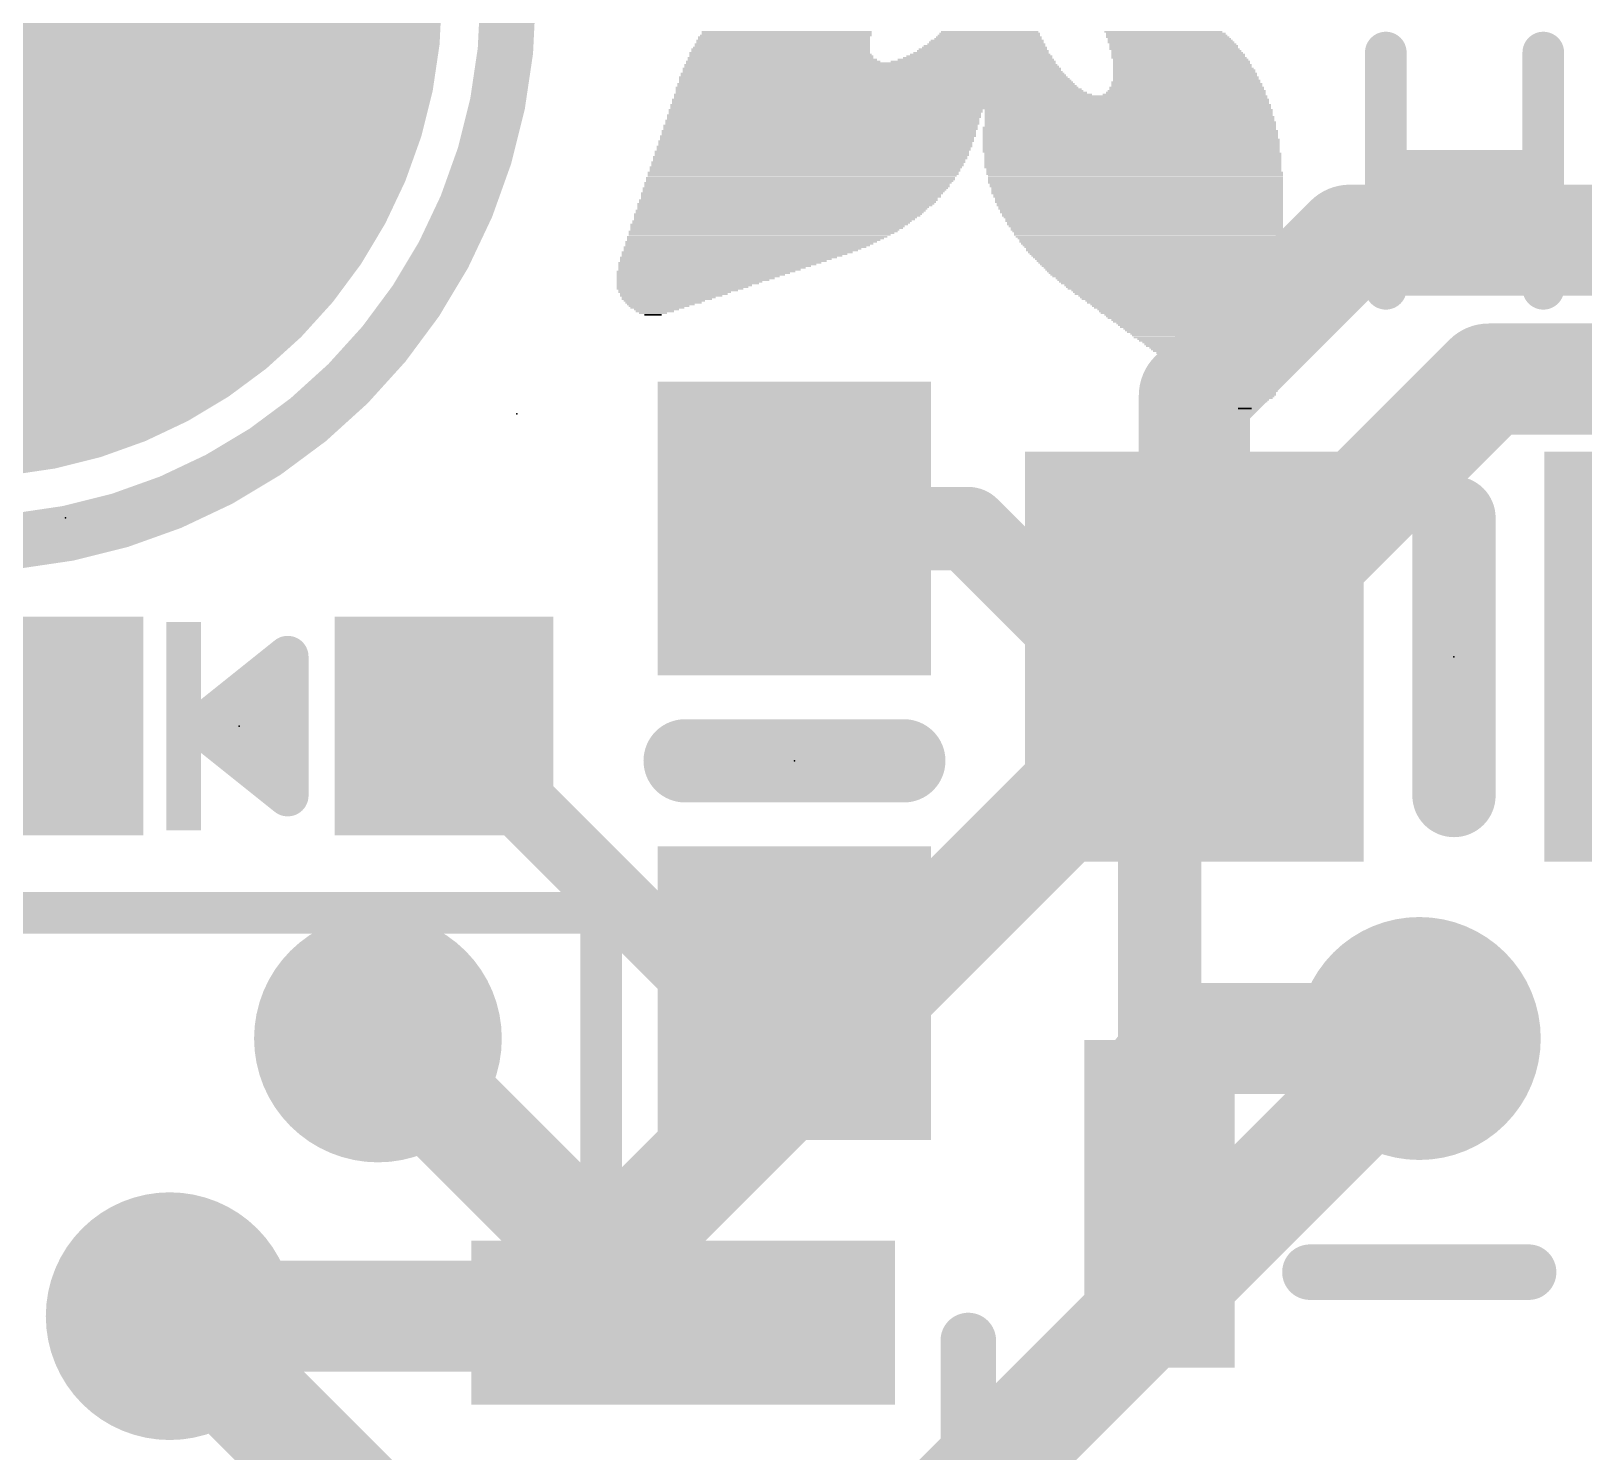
# Model space of a CAD drawing. Extents: x -0.1 to 25.5, y -0.1 to 17.9.
# Drawn here: x 2.79 to 8.48, y 9.92 to 15.12 of the extents above; entities that cross this region are included whole.
import ezdxf

# ---------------------------------------------------------------- set-up
doc = ezdxf.new("R2010")
doc.units = 0
for name, color, linetype in [('1', 12, 'CONTINUOUS'), ('16', 5, 'CONTINUOUS'), ('17', 110, 'CONTINUOUS'), ('18', 110, 'CONTINUOUS'), ('21', 40, 'CONTINUOUS'), ('23', 40, 'CONTINUOUS'), ('24', 6, 'CONTINUOUS'), ('31', 253, 'CONTINUOUS')]:
    doc.layers.add(name, color=color, linetype=linetype)

# ---------------------------------------------------------------- blocks, each defined once
blk = doc.blocks.new('RECT')
blk.add_solid([(-0.5, -0.5), (0.5, -0.5), (-0.5, 0.5), (0.5, 0.5)])
blk = doc.blocks.new('ROUNDP')
at = {"const_width": 0.5}
blk.add_lwpolyline([(0, -0.25, 1), (0, 0.25, 1), (0, -0.25)], format="xyb", dxfattribs=at)
blk = doc.blocks.new('ROUNDV')
at = {"const_width": 0.5}
blk.add_lwpolyline([(0, -0.25, 1), (0, 0.25, 1), (0, -0.25)], format="xyb", dxfattribs=at)

msp = doc.modelspace()

# ---------------------------------------------------------------- linework, layer by layer
at = {"layer": '1'}
for points, const_width in [([(7.051, 13.782), (7.62, 14.351)], 0.4064), ([(7.62, 14.351), (15.113, 14.351)], 0.4064), ([(7.051, 12.827), (7.051, 13.782)], 0.4064), ([(5.588, 13.296), (6.223, 13.296)], 0.3048), ([(6.692, 12.827), (6.223, 13.296)], 0.3048), ([(6.692, 12.827), (7.051, 12.827)], 0.3048), ([(7.051, 12.827), (6.924, 12.7)], 0.3048), ([(6.924, 12.7), (6.924, 11.303)], 0.3048), ([(4.306, 12.573), (5.283, 11.596)], 0.254), ([(5.283, 11.596), (5.588, 11.596)], 0.254), ([(5.104, 10.39), (4.064, 11.43)], 0.4064), ([(7.051, 11.43), (6.924, 11.303)], 0.4064), ([(7.874, 11.43), (7.051, 11.43)], 0.4064), ([(6.924, 11.303), (6.924, 10.8251)], 0.3048), ([(4.326, 9.39), (3.302, 10.414)], 0.4064), ([(5.181, 10.39), (5.104, 10.39)], 0.4064)]:
    msp.add_lwpolyline(points, dxfattribs=dict(at, const_width=const_width))
for points, const_width in [([(7.62, 14.4526, 1), (7.62, 14.2494)], 0.2032), ([(7.6918, 14.2792, 1), (7.5482, 14.4228)], 0.2032), ([(7.1526, 13.782, 1), (6.9494, 13.782)], 0.2032), ([(6.9792, 13.8538, 1), (7.1228, 13.7102)], 0.2032), ([(5.588, 13.3722, 1), (5.588, 13.2198)], 0.1524), ([(6.2769, 13.3499, 1), (6.1691, 13.2421)], 0.1524), ([(6.223, 13.2198, 1), (6.223, 13.3722)], 0.1524), ([(6.692, 12.9032, 1), (6.692, 12.7508)], 0.1524), ([(6.6381, 12.7731, 1), (6.7459, 12.8809)], 0.1524), ([(7.1049, 12.7731, 1), (6.9971, 12.8809)], 0.1524), ([(7.051, 12.7508, 1), (7.051, 12.9032)], 0.1524), ([(6.9494, 12.827, 1), (7.1526, 12.827)], 0.2032), ([(7.0002, 12.7, 1), (6.8478, 12.7)], 0.1524), ([(6.8701, 12.7539, 1), (6.9779, 12.6461)], 0.1524), ([(4.3509, 12.6179, 1), (4.2611, 12.5281)], 0.127), ([(5.283, 11.6595, 1), (5.283, 11.5325)], 0.127), ([(5.2381, 11.5511, 1), (5.3279, 11.6409)], 0.127), ([(5.588, 11.5325, 1), (5.588, 11.6595)], 0.127), ([(4.1358, 11.5018, 1), (3.9922, 11.3582)], 0.2032), ([(7.051, 11.5316, 1), (7.051, 11.3284)], 0.2032), ([(7.1228, 11.3582, 1), (6.9792, 11.5018)], 0.2032), ([(7.874, 11.3284, 1), (7.874, 11.5316)], 0.2032), ([(6.8522, 11.3748, 1), (6.9958, 11.2312)], 0.2032), ([(7.0002, 11.303, 1), (6.8478, 11.303)], 0.1524), ([(6.8478, 11.303, 1), (7.0002, 11.303)], 0.1524), ([(6.8478, 10.8251, 1), (7.0002, 10.8251)], 0.1524), ([(3.3738, 10.4858, 1), (3.2302, 10.3422)], 0.2032), ([(5.104, 10.4916, 1), (5.104, 10.2884)], 0.2032), ([(5.181, 10.2884, 1), (5.181, 10.4916)], 0.2032), ([(5.0322, 10.3182, 1), (5.1758, 10.4618)], 0.2032)]:
    msp.add_lwpolyline(points, format="xyb", dxfattribs=dict(at, const_width=const_width))
at = {"layer": '16', "const_width": 0.4064}
for points in [[(8.128, 13.843), (4.699, 10.414)], [(19.685, 13.843), (8.128, 13.843)], [(5.715, 9.271), (7.874, 11.43)], [(3.302, 10.414), (4.699, 10.414)]]:
    msp.add_lwpolyline(points, dxfattribs=at)
at = {"layer": '16', "const_width": 0.2032}
for points in [[(8.128, 13.9446, 1), (8.128, 13.7414)], [(8.1998, 13.7712, 1), (8.0562, 13.9148)], [(7.9458, 11.3582, 1), (7.8022, 11.5018)], [(3.302, 10.5156, 1), (3.302, 10.3124)], [(4.6272, 10.4858, 1), (4.7708, 10.3422)], [(4.699, 10.3124, 1), (4.699, 10.5156)]]:
    msp.add_lwpolyline(points, format="xyb", dxfattribs=at)
at = {"layer": '21'}
for points, const_width in [([(2.54, 13.24, 1), (2.54, 17.24, 1), (2.54, 13.24)], 0.2032), ([(7.7897, 15.0375, 1), (7.7135, 15.0375)], 0.0762), ([(8.3659, 15.0375, 1), (8.2897, 15.0375)], 0.0762), ([(7.7516, 14.6435, 1), (7.7516, 14.5673)], 0.0762), ([(8.3278, 14.5673, 1), (8.3278, 14.6435)], 0.0762), ([(7.7135, 14.1732, 1), (7.7897, 14.1732)], 0.0762), ([(8.2897, 14.1732, 1), (8.3659, 14.1732)], 0.0762), ([(8.0772, 13.335, 1), (7.9248, 13.335)], 0.1524), ([(3.7719, 12.827, 1), (3.6957, 12.827)], 0.0762), ([(3.7576, 12.7972, 1), (3.71, 12.8568)], 0.0762), ([(3.7021, 12.8397, 1), (3.7021, 12.7635)], 0.0762), ([(3.7338, 12.7635, 1), (3.7338, 12.8397)], 0.0762), ([(3.5116, 12.6873, 1), (3.5116, 12.6111)], 0.0762), ([(3.7338, 12.6111, 1), (3.7338, 12.6873)], 0.0762), ([(3.4401, 12.6028, 1), (3.3925, 12.5432)], 0.0762), ([(3.3925, 12.6028, 1), (3.4401, 12.5432)], 0.0762), ([(3.5116, 12.5349, 1), (3.5116, 12.4587)], 0.0762), ([(3.7338, 12.4587, 1), (3.7338, 12.5349)], 0.0762), ([(5.188, 12.5222, 1), (5.188, 12.3698)], 0.1524), ([(5.988, 12.3698, 1), (5.988, 12.5222)], 0.1524), ([(3.7021, 12.3825, 1), (3.7021, 12.3063)], 0.0762), ([(3.71, 12.2892, 1), (3.7576, 12.3488)], 0.0762), ([(3.7338, 12.3063, 1), (3.7338, 12.3825)], 0.0762), ([(7.9248, 12.319, 1), (8.0772, 12.319)], 0.1524), ([(3.6957, 12.319, 1), (3.7719, 12.319)], 0.0762), ([(4.9191, 11.89, 1), (4.8429, 11.89)], 0.0762), ([(4.881, 11.8519, 1), (4.881, 11.9281)], 0.0762), ([(4.8429, 10.79, 1), (4.9191, 10.79)], 0.0762), ([(7.474, 10.6258, 1), (7.474, 10.5242)], 0.1016), ([(8.274, 10.5242, 1), (8.274, 10.6258)], 0.1016), ([(6.2748, 10.325, 1), (6.1732, 10.325)], 0.1016)]:
    msp.add_lwpolyline(points, format="xyb", dxfattribs=dict(at, const_width=const_width))
for points, const_width in [([(7.7516, 14.1732), (7.7516, 15.0375)], 0.1524), ([(8.3278, 15.0375), (8.3278, 14.1732)], 0.1524), ([(7.7516, 14.6054), (8.3278, 14.6054)], 0.1524), ([(8.001, 13.335), (8.001, 12.319)], 0.3048), ([(3.7338, 12.827), (3.4163, 12.573)], 0.1524), ([(3.7338, 12.319), (3.7338, 12.827)], 0.1524), ([(3.7021, 12.8016), (3.7338, 12.8016)], 0.1524), ([(3.5116, 12.6492), (3.7338, 12.6492)], 0.1524), ([(3.4163, 12.573), (3.7338, 12.319)], 0.1524), ([(3.5116, 12.4968), (3.7338, 12.4968)], 0.1524), ([(5.988, 12.446), (5.188, 12.446)], 0.3048), ([(3.7021, 12.3444), (3.7338, 12.3444)], 0.1524), ([(2.281, 11.89), (4.881, 11.89)], 0.1524), ([(4.881, 11.89), (4.881, 10.79)], 0.1524), ([(7.474, 10.575), (8.274, 10.575)], 0.2032), ([(6.224, 10.325), (6.224, 8.725)], 0.2032)]:
    msp.add_lwpolyline(points, dxfattribs=dict(at, const_width=const_width))
at = {"layer": '23'}
for p in [(4.572, 13.716), (8.001, 12.827), (3.556, 12.573), (5.588, 12.446)]:
    msp.add_point(p, dxfattribs=at)
at = {"layer": '24'}
msp.add_point((2.921, 13.335), dxfattribs=at)

# ---------------------------------------------------------------- block references
at = {"layer": '1', "xscale": 1.075, "rotation": 270}
for p in [(5.588, 13.296), (5.588, 11.596)]:
    msp.add_blockref('RECT', p, dxfattribs=at)
at = {"layer": '1'}
for p, xscale, yscale in [((7.051, 12.827), 1.24, 1.5), ((8.951, 12.827), 1.24, 1.5), ((6.924, 10.8251), 0.55, 1.2), ((5.181, 10.39), 1.55, 0.6)]:
    msp.add_blockref('RECT', p, dxfattribs=dict(at, xscale=xscale, yscale=yscale))
at = {"layer": '1', "xscale": 0.8, "yscale": 0.8, "rotation": 90}
for p in [(2.806, 12.573), (4.306, 12.573)]:
    msp.add_blockref('RECT', p, dxfattribs=at)
at = {"layer": '17', "xscale": 3.516, "yscale": 3.516}
msp.add_blockref('ROUNDP', (2.54, 15.24), dxfattribs=at)
msp.add_blockref('ROUNDP', (2.54, 15.24), dxfattribs=at)
at = {"layer": '18'}
for p, xscale, yscale in [((4.064, 11.43), 0.9064, 0.9064), ((4.064, 11.43), 0.9064, 0.9064), ((7.874, 11.43), 0.889, 0.889), ((7.874, 11.43), 0.889, 0.889), ((3.302, 10.414), 0.9064, 0.9064), ((3.302, 10.414), 0.9064, 0.9064)]:
    msp.add_blockref('ROUNDV', p, dxfattribs=dict(at, xscale=xscale, yscale=yscale))
at = {"layer": '21'}
for p, xscale, yscale in [((5.5595, 15.113), 0.6223, 0.0064), ((6.3024, 15.113), 0.3556, 0.0064), ((6.9374, 15.113), 0.4318, 0.0064), ((5.5404, 15.0559), 0.6477, 0.0063), ((5.5436, 15.0686), 0.6413, 0.0063), ((5.5436, 15.0622), 0.6413, 0.0064), ((5.5467, 15.0813), 0.635, 0.0063), ((5.5467, 15.0749), 0.635, 0.0064), ((5.5499, 15.094), 0.6286, 0.0063), ((5.5499, 15.0876), 0.6286, 0.0064), ((5.5563, 15.1003), 0.6287, 0.0064), ((5.5595, 15.1067), 0.6223, 0.0063), ((6.2833, 15.0559), 0.4572, 0.0063), ((6.2834, 15.0622), 0.4445, 0.0064), ((6.2897, 15.0686), 0.4318, 0.0063), ((6.2896, 15.0749), 0.4191, 0.0064), ((6.2929, 15.0813), 0.4127, 0.0063), ((6.2961, 15.0876), 0.3937, 0.0064), ((6.2992, 15.094), 0.3874, 0.0063), ((6.2992, 15.1003), 0.3746, 0.0064), ((6.3024, 15.1067), 0.3683, 0.0063), ((6.9469, 15.1067), 0.4382, 0.0063), ((6.9533, 15.094), 0.4509, 0.0063), ((6.9501, 15.1003), 0.4445, 0.0064), ((6.9596, 15.0876), 0.4508, 0.0064), ((6.9628, 15.0813), 0.4572, 0.0063), ((6.966, 15.0749), 0.4635, 0.0064), ((6.9723, 15.0686), 0.4636, 0.0063), ((6.9755, 15.0622), 0.4699, 0.0064), ((6.9755, 15.0559), 0.4699, 0.0063), ((5.5467, 15.0051), 0.7112, 0.0063), ((5.8674, 14.9987), 1.3526, 0.0064), ((5.5372, 15.0178), 0.6794, 0.0063), ((5.5436, 15.0114), 0.6921, 0.0064), ((5.534, 15.0368), 0.6604, 0.0064), ((5.5372, 15.0305), 0.6668, 0.0063), ((5.5404, 15.0241), 0.6731, 0.0064), ((5.5372, 15.0495), 0.654, 0.0064), ((5.5372, 15.0432), 0.654, 0.0063), ((6.242, 15.0051), 0.6033, 0.0063), ((6.2515, 15.0114), 0.5715, 0.0064), ((6.258, 15.0178), 0.5461, 0.0063), ((6.2643, 15.0241), 0.5334, 0.0064), ((6.2675, 15.0305), 0.5143, 0.0063), ((6.2707, 15.0368), 0.4953, 0.0064), ((6.277, 15.0432), 0.4826, 0.0063), ((6.277, 15.0495), 0.4699, 0.0064), ((6.9787, 15.0495), 0.4763, 0.0064), ((6.985, 15.0432), 0.4762, 0.0063), ((6.9882, 15.0368), 0.4826, 0.0064), ((6.9914, 15.0305), 0.4889, 0.0063), ((6.9914, 15.0241), 0.4889, 0.0064), ((6.9946, 15.0178), 0.4953, 0.0063), ((7.0009, 15.0114), 0.4953, 0.0064), ((7.0041, 15.0051), 0.5017, 0.0063), ((7.0041, 14.9987), 0.5017, 0.0064), ((5.8769, 14.9479), 1.4224, 0.0064), ((5.8801, 14.9416), 1.4288, 0.0063), ((5.8769, 14.9543), 1.4097, 0.0063), ((5.8738, 14.9606), 1.4033, 0.0064), ((5.8706, 14.9797), 1.3843, 0.0063), ((5.8706, 14.9733), 1.3843, 0.0064), ((5.8738, 14.967), 1.3907, 0.0063), ((5.8674, 14.9924), 1.3652, 0.0063), ((5.8706, 14.986), 1.3716, 0.0064), ((7.0072, 14.9924), 0.508, 0.0063), ((7.0072, 14.986), 0.508, 0.0064), ((7.0104, 14.9797), 0.5144, 0.0063), ((7.0168, 14.9606), 0.5271, 0.0064), ((7.0168, 14.9543), 0.5271, 0.0063), ((7.0199, 14.9479), 0.5334, 0.0064), ((7.0199, 14.9416), 0.5334, 0.0063), ((7.0136, 14.9733), 0.5207, 0.0064), ((7.0136, 14.967), 0.5207, 0.0063), ((5.9119, 14.8844), 1.5303, 0.0064), ((5.8896, 14.9098), 1.4732, 0.0064), ((5.9055, 14.8908), 1.505, 0.0063), ((5.896, 14.9035), 1.4859, 0.0063), ((5.8992, 14.8971), 1.4923, 0.0064), ((5.8864, 14.9225), 1.4541, 0.0064), ((5.8897, 14.9162), 1.4605, 0.0063), ((5.8864, 14.9289), 1.4415, 0.0063), ((5.8833, 14.9352), 1.4351, 0.0064), ((7.0136, 14.8844), 0.5969, 0.0064), ((7.0199, 14.8908), 0.5842, 0.0063), ((7.0231, 14.8971), 0.5778, 0.0064), ((7.0231, 14.9098), 0.5652, 0.0064), ((7.0231, 14.9035), 0.5652, 0.0063), ((7.0231, 14.9225), 0.5524, 0.0064), ((7.0231, 14.9162), 0.5524, 0.0063), ((7.02, 14.9289), 0.5461, 0.0063), ((7.0231, 14.9352), 0.5398, 0.0064), ((5.7023, 14.8273), 1.1494, 0.0063), ((6.2326, 14.8463), 2.1971, 0.0064), ((6.2326, 14.8399), 2.1971, 0.0063), ((6.2326, 14.8336), 2.1971, 0.0064), ((6.2325, 14.8654), 2.1844, 0.0063), ((6.2325, 14.859), 2.1844, 0.0064), ((6.2325, 14.8527), 2.1844, 0.0063), ((6.2326, 14.878), 2.1717, 0.0063), ((6.2326, 14.8717), 2.1717, 0.0064), ((6.8104, 14.8273), 1.0541, 0.0063), ((5.6833, 14.7701), 1.1493, 0.0064), ((5.6896, 14.7892), 1.1494, 0.0063), ((5.6896, 14.7828), 1.1494, 0.0064), ((5.6896, 14.7765), 1.1494, 0.0063), ((5.6959, 14.8082), 1.1493, 0.0064), ((5.6959, 14.8018), 1.1493, 0.0063), ((5.6928, 14.7955), 1.143, 0.0064), ((5.7023, 14.8209), 1.1494, 0.0064), ((5.6991, 14.8146), 1.143, 0.0063), ((6.8104, 14.8209), 1.0541, 0.0064), ((6.8104, 14.8146), 1.0541, 0.0063), ((6.8104, 14.8082), 1.0541, 0.0064), ((6.8167, 14.7828), 1.0668, 0.0064), ((6.8167, 14.7765), 1.0668, 0.0063), ((6.8167, 14.7701), 1.0668, 0.0064), ((6.8136, 14.8018), 1.0605, 0.0063), ((6.8136, 14.7955), 1.0605, 0.0064), ((6.8136, 14.7892), 1.0605, 0.0063), ((5.6673, 14.713), 1.1557, 0.0063), ((5.6738, 14.732), 1.1557, 0.0064), ((5.6706, 14.7256), 1.1493, 0.0063), ((5.6706, 14.7193), 1.1493, 0.0064), ((5.6769, 14.7511), 1.1494, 0.0063), ((5.6769, 14.7447), 1.1494, 0.0064), ((5.6769, 14.7384), 1.1494, 0.0063), ((5.6833, 14.7637), 1.1493, 0.0063), ((5.6833, 14.7574), 1.1493, 0.0064), ((6.8199, 14.7193), 1.0858, 0.0064), ((6.8199, 14.713), 1.0858, 0.0063), ((6.8136, 14.7637), 1.0731, 0.0063), ((6.8136, 14.7574), 1.0731, 0.0064), ((6.8168, 14.7511), 1.0795, 0.0063), ((6.8168, 14.7447), 1.0795, 0.0064), ((6.8168, 14.7384), 1.0795, 0.0063), ((6.8168, 14.732), 1.0795, 0.0064), ((6.8168, 14.7256), 1.0795, 0.0063), ((5.6452, 14.6558), 1.1493, 0.0064), ((5.6515, 14.6749), 1.1494, 0.0063), ((5.6515, 14.6685), 1.1494, 0.0064), ((5.6515, 14.6622), 1.1494, 0.0063), ((5.6579, 14.6875), 1.1493, 0.0063), ((5.6579, 14.6812), 1.1493, 0.0064), ((5.6611, 14.6939), 1.1557, 0.0064), ((5.6642, 14.7066), 1.1494, 0.0064), ((5.6642, 14.7003), 1.1494, 0.0063), ((6.8199, 14.7066), 1.0858, 0.0064), ((6.8199, 14.7003), 1.0858, 0.0063), ((6.8199, 14.6939), 1.0858, 0.0064), ((6.8199, 14.6875), 1.0858, 0.0063), ((6.8199, 14.6812), 1.0858, 0.0064), ((6.8199, 14.6749), 1.0858, 0.0063), ((6.8262, 14.6685), 1.0859, 0.0064), ((6.8262, 14.6622), 1.0859, 0.0063), ((6.8262, 14.6558), 1.0859, 0.0064), ((5.6293, 14.6177), 1.143, 0.0064), ((5.6261, 14.6113), 1.1366, 0.0063), ((5.6261, 14.605), 1.1366, 0.0064), ((5.6388, 14.6368), 1.1494, 0.0063), ((5.6356, 14.6304), 1.143, 0.0064), ((5.6356, 14.6241), 1.143, 0.0063), ((5.6452, 14.6494), 1.1493, 0.0063), ((5.642, 14.6431), 1.143, 0.0064), ((6.8262, 14.6494), 1.0859, 0.0063), ((6.8262, 14.6431), 1.0859, 0.0064), ((6.8262, 14.6368), 1.0859, 0.0063), ((6.8262, 14.6304), 1.0859, 0.0064), ((6.8262, 14.6241), 1.0859, 0.0063), ((6.8262, 14.6177), 1.0859, 0.0064), ((6.8295, 14.6113), 1.0795, 0.0063), ((6.8295, 14.605), 1.0795, 0.0064), ((5.6007, 14.5606), 1.124, 0.0063), ((5.5975, 14.5542), 1.1176, 0.0064), ((5.5975, 14.5479), 1.1176, 0.0063), ((5.6103, 14.5796), 1.1303, 0.0064), ((5.6103, 14.5732), 1.1303, 0.0063), ((5.6071, 14.5669), 1.1239, 0.0064), ((5.6198, 14.5987), 1.1367, 0.0063), ((5.6198, 14.5923), 1.1367, 0.0064), ((5.6166, 14.586), 1.1303, 0.0063), ((6.8326, 14.5987), 1.0858, 0.0063), ((6.8326, 14.5923), 1.0858, 0.0064), ((6.8357, 14.586), 1.0795, 0.0063), ((6.8357, 14.5796), 1.0795, 0.0064), ((6.8357, 14.5732), 1.0795, 0.0063), ((6.8357, 14.5669), 1.0795, 0.0064), ((6.8357, 14.5606), 1.0795, 0.0063), ((6.839, 14.5542), 1.0731, 0.0064), ((6.839, 14.5479), 1.0731, 0.0063), ((5.5658, 14.4971), 1.0922, 0.0063), ((5.5626, 14.4907), 1.0858, 0.0064), ((5.5785, 14.5225), 1.1049, 0.0063), ((5.5753, 14.5161), 1.0986, 0.0064), ((5.5753, 14.5098), 1.0986, 0.0063), ((5.569, 14.5034), 1.0859, 0.0064), ((5.5912, 14.5415), 1.1176, 0.0064), ((5.588, 14.5352), 1.1112, 0.0063), ((5.5849, 14.5288), 1.1049, 0.0064), ((6.8421, 14.5415), 1.0668, 0.0064), ((6.8421, 14.5352), 1.0668, 0.0063), ((6.8421, 14.5288), 1.0668, 0.0064), ((6.8421, 14.5225), 1.0668, 0.0063), ((6.8453, 14.5161), 1.0604, 0.0064), ((6.8453, 14.5098), 1.0604, 0.0063), ((6.8485, 14.5034), 1.0541, 0.0064), ((6.8485, 14.4971), 1.0541, 0.0063), ((6.8485, 14.4907), 1.0541, 0.0064), ((5.5245, 14.4399), 1.0478, 0.0064), ((5.5277, 14.4463), 1.0541, 0.0063), ((5.5182, 14.4336), 1.0351, 0.0063), ((5.5372, 14.459), 1.0604, 0.0063), ((5.5341, 14.4526), 1.0541, 0.0064), ((5.5563, 14.4844), 1.0859, 0.0063), ((5.5531, 14.478), 1.0795, 0.0064), ((5.5467, 14.4717), 1.0668, 0.0063), ((5.5436, 14.4653), 1.0605, 0.0064), ((6.8517, 14.4844), 1.0477, 0.0063), ((6.8517, 14.478), 1.0477, 0.0064), ((6.8548, 14.4717), 1.0414, 0.0063), ((6.8548, 14.4653), 1.0414, 0.0064), ((6.858, 14.459), 1.035, 0.0063), ((6.858, 14.4526), 1.035, 0.0064), ((6.8612, 14.4463), 1.0287, 0.0063), ((6.8612, 14.4399), 1.0287, 0.0064), ((6.8643, 14.4336), 1.0223, 0.0063), ((5.4737, 14.3828), 0.9842, 0.0063), ((5.4674, 14.3764), 0.9715, 0.0064), ((5.4959, 14.4082), 1.016, 0.0063), ((5.4864, 14.3955), 0.997, 0.0063), ((5.4896, 14.4018), 1.0033, 0.0064), ((5.4801, 14.3891), 0.9843, 0.0064), ((5.5055, 14.4209), 1.0223, 0.0063), ((5.5023, 14.4145), 1.016, 0.0064), ((5.515, 14.4272), 1.0287, 0.0064), ((6.8675, 14.4272), 1.016, 0.0064), ((6.8675, 14.4209), 1.016, 0.0063), ((6.8707, 14.4145), 1.0096, 0.0064), ((6.8707, 14.4082), 1.0096, 0.0063), ((6.8739, 14.4018), 1.0033, 0.0064), ((6.8771, 14.3955), 0.9969, 0.0063), ((6.8771, 14.3891), 0.9969, 0.0064), ((6.8802, 14.3828), 0.9906, 0.0063), ((6.8834, 14.3764), 0.9842, 0.0064), ((5.407, 14.3256), 0.889, 0.0064), ((5.3975, 14.3193), 0.87, 0.0063), ((5.4165, 14.332), 0.8953, 0.0063), ((5.4293, 14.3447), 0.9207, 0.0063), ((5.4229, 14.3383), 0.908, 0.0064), ((5.4515, 14.3637), 0.9525, 0.0064), ((5.4451, 14.3574), 0.9398, 0.0063), ((5.4388, 14.351), 0.9271, 0.0064), ((5.461, 14.3701), 0.9588, 0.0063), ((6.8834, 14.3701), 0.9842, 0.0063), ((6.8866, 14.3637), 0.9779, 0.0064), ((6.8898, 14.3574), 0.9715, 0.0063), ((6.8929, 14.351), 0.9652, 0.0064), ((6.8929, 14.3447), 0.9652, 0.0063), ((6.8961, 14.3383), 0.9588, 0.0064), ((6.8993, 14.332), 0.9525, 0.0063), ((6.9024, 14.3256), 0.9461, 0.0064), ((6.9056, 14.3193), 0.9398, 0.0063), ((5.315, 14.2685), 0.7429, 0.0063), ((5.3055, 14.2621), 0.7239, 0.0064), ((5.3467, 14.2875), 0.7938, 0.0064), ((5.3277, 14.2748), 0.7557, 0.0064), ((5.3372, 14.2812), 0.7747, 0.0063), ((5.3784, 14.3066), 0.8445, 0.0063), ((5.3689, 14.3002), 0.8255, 0.0064), ((5.3594, 14.2939), 0.8064, 0.0063), ((5.3912, 14.3129), 0.8573, 0.0064), ((6.9056, 14.3129), 0.9398, 0.0064), ((6.9088, 14.3066), 0.9334, 0.0063), ((6.912, 14.3002), 0.9271, 0.0064), ((6.9152, 14.2939), 0.9207, 0.0063), ((6.9183, 14.2875), 0.9144, 0.0064), ((6.9215, 14.2812), 0.908, 0.0063), ((6.9247, 14.2748), 0.9017, 0.0064), ((6.9279, 14.2685), 0.8953, 0.0063), ((6.931, 14.2621), 0.889, 0.0064), ((5.2641, 14.2367), 0.6541, 0.0064), ((5.2546, 14.2304), 0.635, 0.0063), ((5.2451, 14.224), 0.616, 0.0064), ((5.2355, 14.2177), 0.5969, 0.0063), ((5.226, 14.2113), 0.5779, 0.0064), ((5.2165, 14.205), 0.5588, 0.0063), ((5.2959, 14.2558), 0.7048, 0.0063), ((5.2864, 14.2494), 0.6858, 0.0064), ((5.2769, 14.2431), 0.6667, 0.0063), ((6.9342, 14.2558), 0.8826, 0.0063), ((6.9374, 14.2494), 0.8763, 0.0064), ((6.9405, 14.2431), 0.8699, 0.0063), ((6.9437, 14.2367), 0.8636, 0.0064), ((6.9469, 14.2304), 0.8572, 0.0063), ((6.9501, 14.224), 0.8509, 0.0064), ((6.9533, 14.2177), 0.8445, 0.0063), ((6.9596, 14.2113), 0.8318, 0.0064), ((6.9628, 14.205), 0.8255, 0.0063), ((5.2038, 14.1986), 0.5334, 0.0064), ((5.1974, 14.1923), 0.5207, 0.0063), ((5.1848, 14.1859), 0.4953, 0.0064), ((5.1784, 14.1796), 0.4826, 0.0063), ((5.1689, 14.1732), 0.4636, 0.0064), ((5.1498, 14.1605), 0.4127, 0.0064), ((5.1626, 14.1669), 0.4381, 0.0063), ((5.1467, 14.1542), 0.3937, 0.0063), ((5.1372, 14.1478), 0.3747, 0.0064), ((6.966, 14.1986), 0.8191, 0.0064), ((6.9691, 14.1923), 0.8128, 0.0063), ((6.9755, 14.1859), 0.8001, 0.0064), ((6.9787, 14.1796), 0.7937, 0.0063), ((6.9818, 14.1732), 0.7874, 0.0064), ((6.9882, 14.1669), 0.7747, 0.0063), ((6.9914, 14.1605), 0.7683, 0.0064), ((6.9945, 14.1542), 0.762, 0.0063), ((7.0009, 14.1478), 0.7493, 0.0064), ((5.1277, 14.1415), 0.3429, 0.0063), ((5.1213, 14.1351), 0.3302, 0.0064), ((5.1118, 14.1288), 0.2985, 0.0063), ((5.1086, 14.1224), 0.2794, 0.0064), ((5.0991, 14.1161), 0.2477, 0.0063), ((5.0927, 14.1097), 0.2222, 0.0064), ((5.0864, 14.1034), 0.1969, 0.0063), ((5.0831, 14.097), 0.1651, 0.0064), ((5.0769, 14.0907), 0.1397, 0.0063), ((7.0041, 14.1415), 0.7429, 0.0063), ((7.0072, 14.1351), 0.7366, 0.0064), ((7.0136, 14.1288), 0.7239, 0.0063), ((7.0168, 14.1224), 0.7175, 0.0064), ((7.0231, 14.1161), 0.7048, 0.0063), ((7.0263, 14.1097), 0.6985, 0.0064), ((7.0295, 14.1034), 0.6921, 0.0063), ((7.0358, 14.097), 0.6794, 0.0064), ((7.039, 14.0907), 0.6731, 0.0063), ((5.0705, 14.0843), 0.1016, 0.0064), ((5.0705, 14.078), 0.0635, 0.0063), ((7.0422, 14.0843), 0.6667, 0.0064), ((7.0485, 14.078), 0.654, 0.0063), ((7.0517, 14.0716), 0.6477, 0.0064), ((7.0549, 14.0653), 0.6413, 0.0063), ((7.0612, 14.0589), 0.6286, 0.0064), ((7.0644, 14.0526), 0.6223, 0.0063), ((7.0707, 14.0462), 0.6096, 0.0064), ((7.0739, 14.0399), 0.6032, 0.0063), ((7.0771, 14.0335), 0.5969, 0.0064), ((7.0834, 14.0272), 0.5842, 0.0063), ((7.0866, 14.0208), 0.5778, 0.0064), ((7.0898, 14.0145), 0.5715, 0.0063), ((7.0961, 14.0081), 0.5588, 0.0064), ((7.0993, 14.0018), 0.5524, 0.0063), ((7.1025, 13.9954), 0.5461, 0.0064), ((7.1088, 13.9891), 0.5334, 0.0063), ((7.112, 13.9827), 0.527, 0.0064), ((7.1184, 13.9764), 0.5143, 0.0063), ((7.1215, 13.97), 0.508, 0.0064), ((7.1247, 13.9637), 0.5016, 0.0063), ((7.1311, 13.9573), 0.4889, 0.0064), ((7.1342, 13.951), 0.4826, 0.0063), ((7.1374, 13.9446), 0.4762, 0.0064), ((7.1438, 13.9383), 0.4635, 0.0063), ((7.1469, 13.9319), 0.4572, 0.0064), ((7.1501, 13.9256), 0.4508, 0.0063), ((7.1565, 13.9192), 0.4381, 0.0064), ((7.1596, 13.9129), 0.4318, 0.0063), ((7.166, 13.9065), 0.4191, 0.0064), ((7.1692, 13.9002), 0.4127, 0.0063), ((7.1723, 13.8938), 0.4064, 0.0064), ((7.1787, 13.8875), 0.3937, 0.0063), ((7.1819, 13.8811), 0.3873, 0.0064), ((7.185, 13.8748), 0.381, 0.0063), ((7.1913, 13.8684), 0.3683, 0.0064), ((7.1946, 13.862), 0.3619, 0.0063), ((7.2009, 13.8557), 0.3492, 0.0064), ((7.2009, 13.8494), 0.3366, 0.0063), ((7.2041, 13.843), 0.3302, 0.0064), ((7.2105, 13.8367), 0.3175, 0.0063), ((7.2136, 13.8303), 0.3112, 0.0064), ((7.2136, 13.8239), 0.2984, 0.0063), ((7.22, 13.8176), 0.2857, 0.0064), ((7.2231, 13.8113), 0.2794, 0.0063), ((7.2232, 13.8049), 0.2667, 0.0064), ((7.2295, 13.7986), 0.254, 0.0063), ((7.2294, 13.7922), 0.2413, 0.0064), ((7.2358, 13.7858), 0.2286, 0.0063), ((7.2359, 13.7795), 0.2159, 0.0064), ((7.239, 13.7732), 0.1968, 0.0063), ((7.2358, 13.7668), 0.1778, 0.0064), ((7.239, 13.7605), 0.1588, 0.0063), ((7.2359, 13.7541), 0.1397, 0.0064), ((7.239, 13.7477), 0.1206, 0.0063), ((7.239, 13.7414), 0.0826, 0.0064), ((7.2358, 13.7351), 0.0508, 0.0063)]:
    msp.add_blockref('RECT', p, dxfattribs=dict(at, xscale=xscale, yscale=yscale))
at = {"layer": '21', "xscale": 0.762, "yscale": 0.127, "rotation": 90}
msp.add_blockref('RECT', (3.3528, 12.573), dxfattribs=at)
at = {"layer": '31', "xscale": 1.075, "rotation": 270}
for p in [(5.588, 13.296), (5.588, 11.596)]:
    msp.add_blockref('RECT', p, dxfattribs=at)
at = {"layer": '31'}
for p, xscale, yscale in [((7.051, 12.827), 1.24, 1.5), ((8.951, 12.827), 1.24, 1.5), ((6.924, 10.8251), 0.55, 1.2), ((5.181, 10.39), 1.55, 0.6)]:
    msp.add_blockref('RECT', p, dxfattribs=dict(at, xscale=xscale, yscale=yscale))
at = {"layer": '31', "xscale": 0.8, "yscale": 0.8, "rotation": 90}
for p in [(2.806, 12.573), (4.306, 12.573)]:
    msp.add_blockref('RECT', p, dxfattribs=at)

doc.saveas('drawing.dxf')
